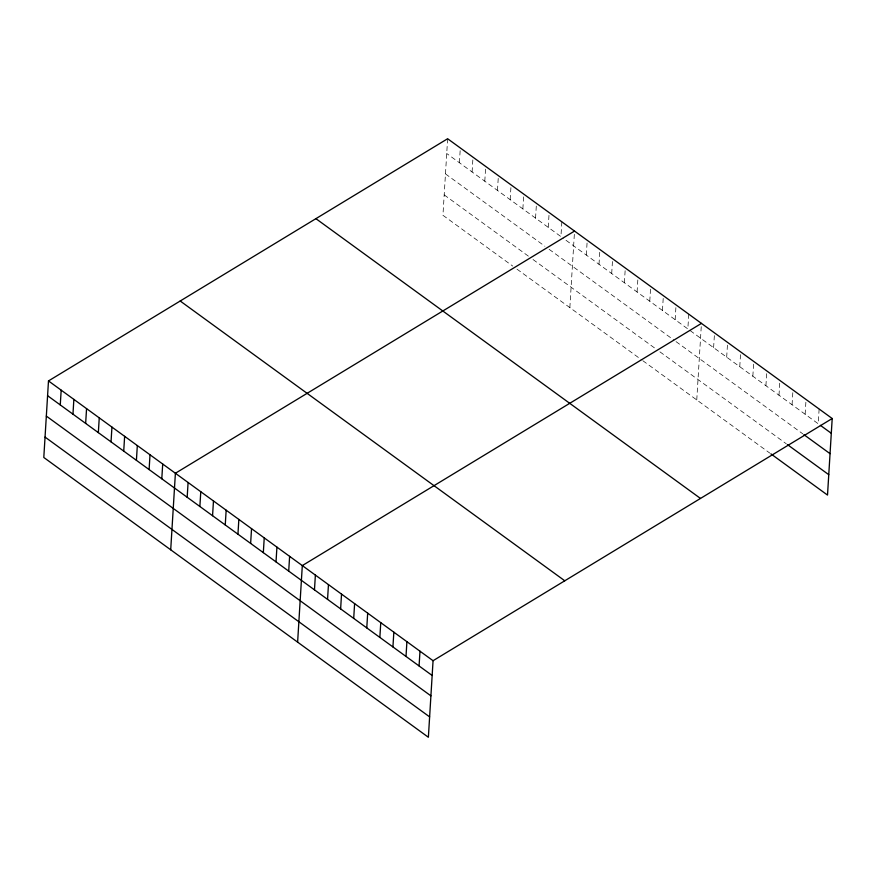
<?xml version="1.0" encoding="UTF-8"?>
<svg xmlns="http://www.w3.org/2000/svg" width="876" height="876" viewBox="0 0 876 876"><rect width="100%" height="100%" fill="white"/><g stroke="black" fill="none" stroke-linecap="round" stroke-linejoin="round"><path stroke-width="0.66" stroke-dasharray="4.38 3.29" d="M447.625 138.737L442.938 215.288L512.734 266.074M459.407 162.739L460.316 147.978M472.098 171.97L473.007 157.209M484.789 181.201L485.698 166.44M497.48 190.431L498.389 175.671M510.171 199.673L511.08 184.902M522.862 208.904L523.771 194.133M535.554 218.135L536.462 203.374M548.245 227.366L549.153 212.605M561.845 221.836L560.936 236.597L446.716 153.508M569.849 307.618L574.536 231.067M586.318 255.069L587.227 240.298M599.009 264.3L599.918 249.529M611.7 273.531L612.609 258.759M624.391 282.762L625.3 268.001M637.082 291.993L637.991 277.232M649.773 301.224L650.682 286.463M662.464 310.454L663.373 295.694M675.155 319.696L676.064 304.925M688.755 314.155L687.846 328.927L563.049 238.141M696.759 399.949L701.446 323.397M713.611 347.673L714.52 332.902M726.686 357.178L727.595 342.417M739.771 366.694L740.669 351.933M752.845 376.209L753.743 361.438M765.92 385.714L766.818 370.953M778.994 395.229L779.892 380.469M792.068 404.745L792.977 389.973M805.143 414.26L806.051 399.489M819.126 409.004L818.217 423.765L689.96 330.46M445.468 173.897L544.883 246.222M549.11 249.299L673.907 340.085M676.02 341.618L802.81 433.85M444.187 194.899L528.797 256.449M533.024 259.526L654.646 348.013M659.935 351.856L786.265 443.76M516.971 269.151L641.769 359.937M642.82 360.704L769.763 453.056"/><path stroke-width="1.31" d="M48.487 380.929L43.8 457.48L428.375 737.263L433.062 660.712L832.2 418.52L447.625 138.737L48.487 380.929L433.062 660.712M60.269 404.931L61.178 390.17M72.96 414.162L73.869 399.401M85.651 423.393L86.56 408.632M98.342 432.624L99.251 417.863M111.033 441.865L111.942 427.094M123.724 451.096L124.633 436.325M136.415 460.327L137.324 445.566M149.106 469.558L150.015 454.797M161.797 478.789L162.706 464.028M170.71 549.81L175.397 473.259L574.536 231.067M187.179 497.261L188.088 482.49M199.87 506.492L200.779 491.721M212.561 515.723L213.47 500.952M225.252 524.954L226.161 510.193M237.944 534.185L238.852 519.424M250.635 543.416L251.543 528.655M263.326 552.646L264.234 537.886M276.017 561.888L276.925 547.117M288.708 571.119L289.617 556.348M297.621 642.141L302.308 565.589L701.446 323.397M314.473 589.866L315.382 575.094M327.558 599.37L328.456 584.61M340.633 608.886L341.53 594.125M353.707 618.401L354.605 603.63M366.781 627.906L367.679 613.145M379.855 637.421L380.764 622.661M392.93 646.937L393.839 632.165M406.004 656.452L406.913 641.681M419.078 665.957L419.987 651.197M832.2 418.52L827.513 495.071L770.858 453.845M820.396 425.353L831.302 433.281M803.894 434.649L830.054 453.669M787.36 444.559L828.762 474.683M315.907 218.661L700.482 498.444M180.193 301.005L564.779 580.788M47.578 395.7L432.164 675.473M46.329 416.089L430.915 695.862M45.048 437.091L429.623 716.875"/></g></svg>
